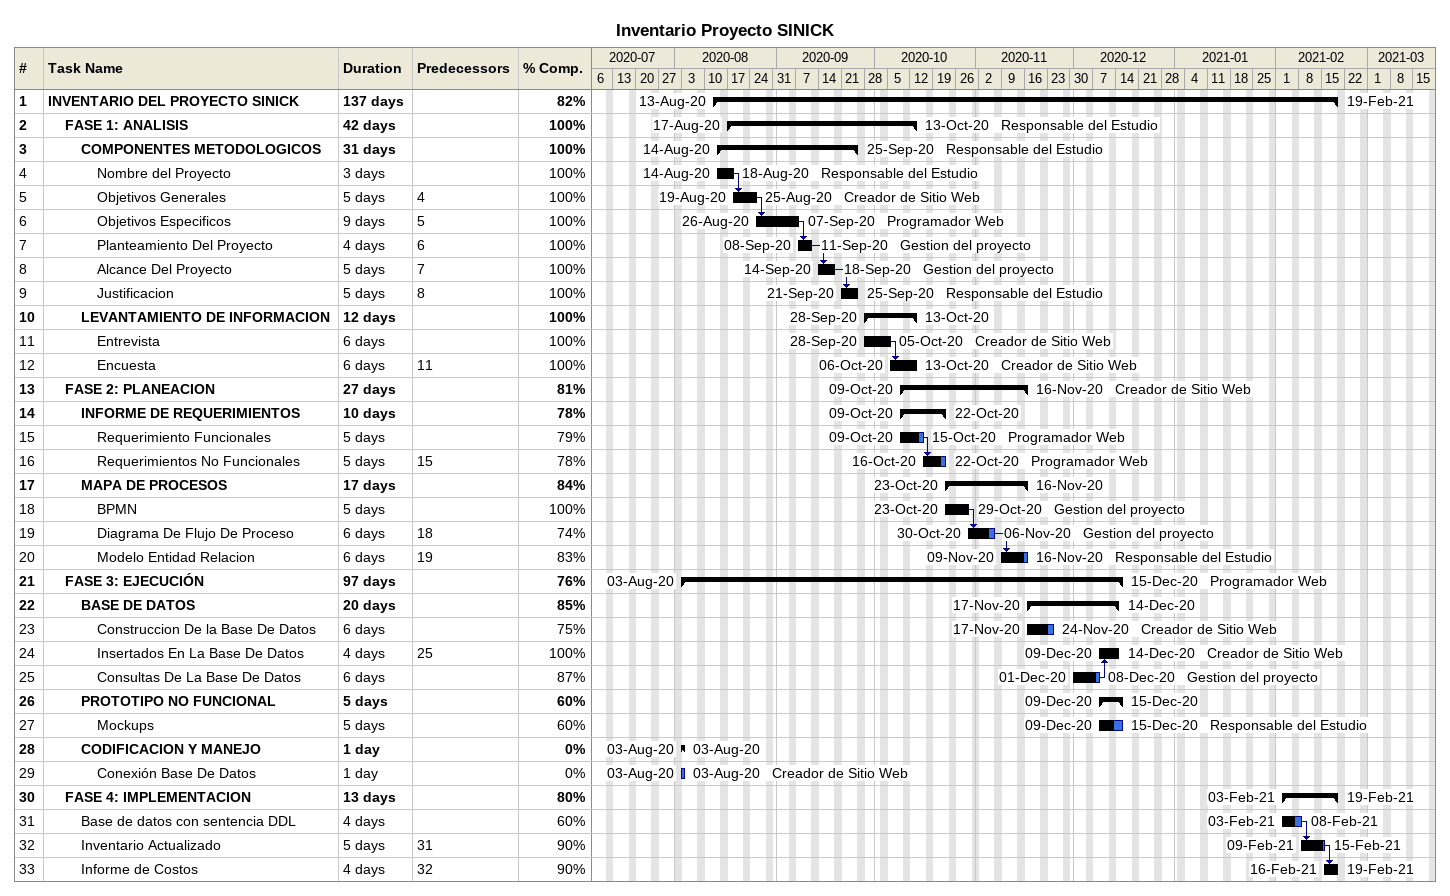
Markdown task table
Inventario Proyecto SINICK

| ID | Level | Task | Duration | Start | Finish | Predecessors | Resources | % complete |
|---|---|---|---|---|---|---|---|---|
| 1 | 1 | **INVENTARIO DEL PROYECTO SINICK** | 137d | 2020-08-13 | 2021-02-19 |  |  | 82 |
| 2 | 2 | **FASE 1: ANALISIS** | 42d | 2020-08-17 | 2020-10-13 |  | Responsable del Estudio | 100 |
| 3 | 3 | **COMPONENTES METODOLOGICOS** | 31d | 2020-08-14 | 2020-09-25 |  | Responsable del Estudio | 100 |
| 4 | 4 | Nombre del Proyecto | 3d | 2020-08-14 | 2020-08-18 |  | Responsable del Estudio | 100 |
| 5 | 4 | Objetivos Generales | 5d | 2020-08-19 | 2020-08-25 | 4 | Creador de Sitio Web | 100 |
| 6 | 4 | Objetivos Especificos | 9d | 2020-08-26 | 2020-09-07 | 5 | Programador Web | 100 |
| 7 | 4 | Planteamiento Del Proyecto | 4d | 2020-09-08 | 2020-09-11 | 6 | Gestion del proyecto | 100 |
| 8 | 4 | Alcance Del Proyecto | 5d | 2020-09-14 | 2020-09-18 | 7 | Gestion del proyecto | 100 |
| 9 | 4 | Justificacion | 5d | 2020-09-21 | 2020-09-25 | 8 | Responsable del Estudio | 100 |
| 10 | 3 | **LEVANTAMIENTO DE INFORMACION** | 12d | 2020-09-28 | 2020-10-13 |  |  | 100 |
| 11 | 4 | Entrevista | 6d | 2020-09-28 | 2020-10-05 |  | Creador de Sitio Web | 100 |
| 12 | 4 | Encuesta | 6d | 2020-10-06 | 2020-10-13 | 11 | Creador de Sitio Web | 100 |
| 13 | 2 | **FASE 2: PLANEACION** | 27d | 2020-10-09 | 2020-11-16 |  | Creador de Sitio Web | 81 |
| 14 | 3 | **INFORME DE REQUERIMIENTOS** | 10d | 2020-10-09 | 2020-10-22 |  |  | 78 |
| 15 | 4 | Requerimiento Funcionales | 5d | 2020-10-09 | 2020-10-15 |  | Programador Web | 79 |
| 16 | 4 | Requerimientos No Funcionales | 5d | 2020-10-16 | 2020-10-22 | 15 | Programador Web | 78 |
| 17 | 3 | **MAPA DE PROCESOS** | 17d | 2020-10-23 | 2020-11-16 |  |  | 84 |
| 18 | 4 | BPMN | 5d | 2020-10-23 | 2020-10-29 |  | Gestion del proyecto | 100 |
| 19 | 4 | Diagrama De Flujo De Proceso | 6d | 2020-10-30 | 2020-11-06 | 18 | Gestion del proyecto | 74 |
| 20 | 4 | Modelo Entidad Relacion | 6d | 2020-11-09 | 2020-11-16 | 19 | Responsable del Estudio | 83 |
| 21 | 2 | **FASE 3: EJECUCIÓN** | 97d | 2020-08-03 | 2020-12-15 |  | Programador Web | 76 |
| 22 | 3 | **BASE DE DATOS** | 20d | 2020-11-17 | 2020-12-14 |  |  | 85 |
| 23 | 4 | Construccion De la Base De Datos | 6d | 2020-11-17 | 2020-11-24 |  | Creador de Sitio Web | 75 |
| 24 | 4 | Insertados En La Base De Datos | 4d | 2020-12-09 | 2020-12-14 | 25 | Creador de Sitio Web | 100 |
| 25 | 4 | Consultas De La Base De Datos | 6d | 2020-12-01 | 2020-12-08 |  | Gestion del proyecto | 87 |
| 26 | 3 | **PROTOTIPO NO FUNCIONAL** | 5d | 2020-12-09 | 2020-12-15 |  |  | 60 |
| 27 | 4 | Mockups | 5d | 2020-12-09 | 2020-12-15 |  | Responsable del Estudio | 60 |
| 28 | 3 | **CODIFICACION Y MANEJO** | 1d | 2020-08-03 | 2020-08-03 |  |  | 0 |
| 29 | 4 | Conexión Base De Datos | 1d | 2020-08-03 | 2020-08-03 |  | Creador de Sitio Web | 0 |
| 30 | 2 | **FASE 4: IMPLEMENTACION** | 13d | 2021-02-03 | 2021-02-19 |  |  | 80 |
| 31 | 3 | Base de datos con sentencia DDL | 4d | 2021-02-03 | 2021-02-08 |  |  | 60 |
| 32 | 3 | Inventario Actualizado | 5d | 2021-02-09 | 2021-02-15 | 31 |  | 90 |
| 33 | 3 | Informe de Costos | 4d | 2021-02-16 | 2021-02-19 | 32 |  | 90 |
